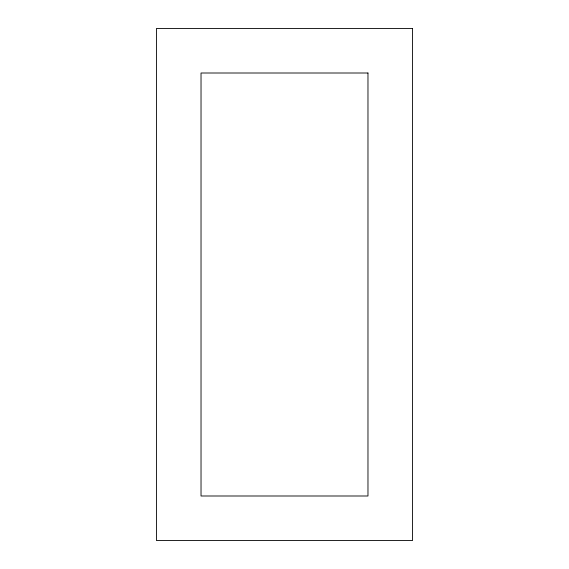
<?xml version="1.0" encoding="UTF-8"?>
<svg xmlns="http://www.w3.org/2000/svg" width="569" height="569" viewBox="0 0 569 569"><rect width="100%" height="100%" fill="white"/><g stroke="black" fill="none" stroke-linecap="round" stroke-linejoin="round"><path stroke-width="0.85" d="M412.525 28.45L156.475 28.45L156.475 540.55L412.525 540.55L412.525 28.45M367.972 73.003L201.028 73.003L201.028 495.997L367.972 495.997L367.972 73.003"/></g></svg>
